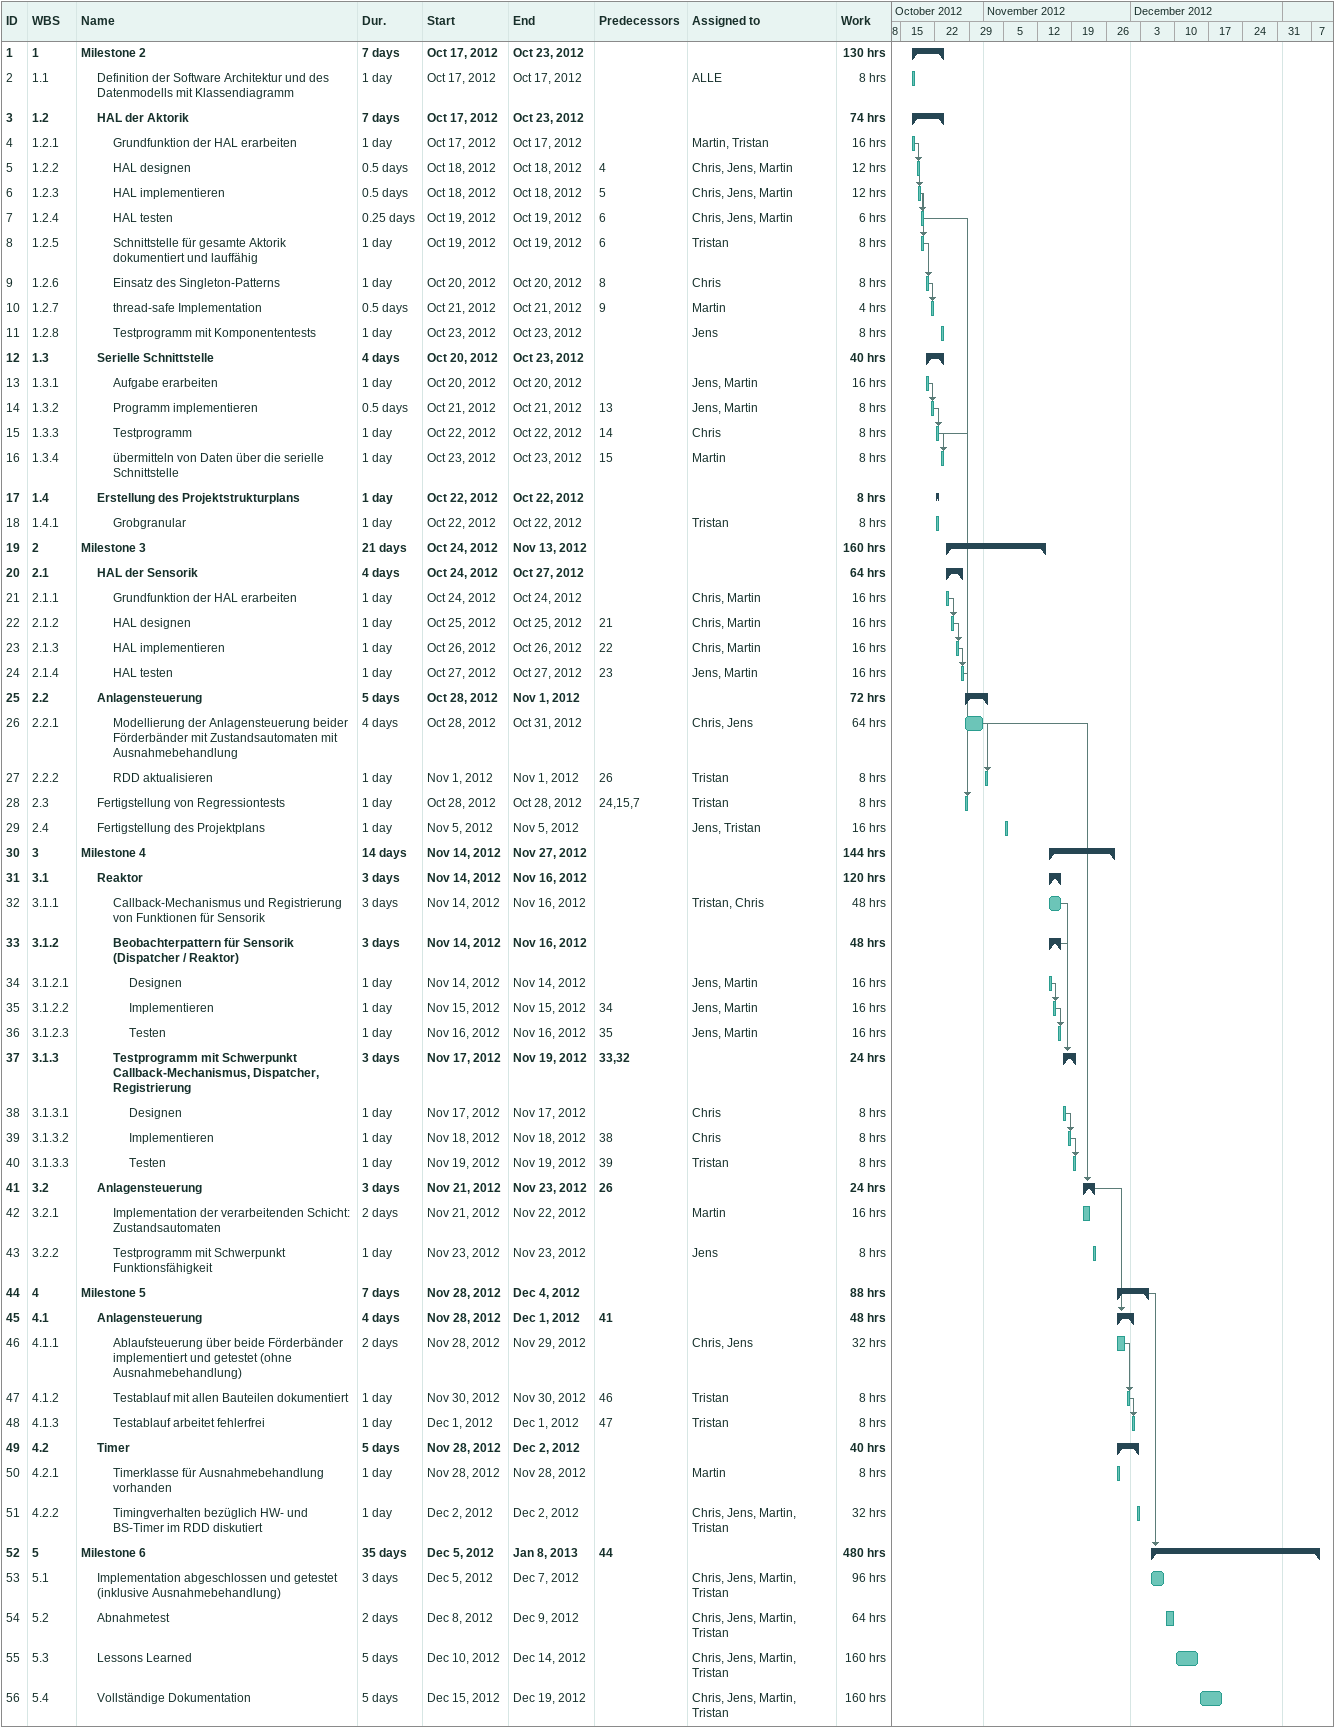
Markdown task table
| ID | WBS | Task | Duration | Start | Finish | Predecessors | Resources | Work (h) |
|---|---|---|---|---|---|---|---|---|
| 1 | 1 | **Milestone 2** | 7d | 2012-10-17 | 2012-10-23 |  |  | 130 |
| 2 | 1.1 | Definition der Software Architektur und des Datenmodells mit Klassendiagramm | 1d | 2012-10-17 | 2012-10-17 |  | ALLE | 8 |
| 3 | 1.2 | **HAL der Aktorik** | 7d | 2012-10-17 | 2012-10-23 |  |  | 74 |
| 4 | 1.2.1 | Grundfunktion der HAL erarbeiten | 1d | 2012-10-17 | 2012-10-17 |  | Martin, Tristan | 16 |
| 5 | 1.2.2 | HAL designen | 0.5d | 2012-10-18 | 2012-10-18 | 4 | Chris, Jens, Martin | 12 |
| 6 | 1.2.3 | HAL implementieren | 0.5d | 2012-10-18 | 2012-10-18 | 5 | Chris, Jens, Martin | 12 |
| 7 | 1.2.4 | HAL testen | 0.25d | 2012-10-19 | 2012-10-19 | 6 | Chris, Jens, Martin | 6 |
| 8 | 1.2.5 | Schnittstelle für gesamte Aktorik dokumentiert und lauffähig | 1d | 2012-10-19 | 2012-10-19 | 6 | Tristan | 8 |
| 9 | 1.2.6 | Einsatz des Singleton-Patterns | 1d | 2012-10-20 | 2012-10-20 | 8 | Chris | 8 |
| 10 | 1.2.7 | thread-safe Implementation | 0.5d | 2012-10-21 | 2012-10-21 | 9 | Martin | 4 |
| 11 | 1.2.8 | Testprogramm mit Komponententests | 1d | 2012-10-23 | 2012-10-23 |  | Jens | 8 |
| 12 | 1.3 | **Serielle Schnittstelle** | 4d | 2012-10-20 | 2012-10-23 |  |  | 40 |
| 13 | 1.3.1 | Aufgabe erarbeiten | 1d | 2012-10-20 | 2012-10-20 |  | Jens, Martin | 16 |
| 14 | 1.3.2 | Programm implementieren | 0.5d | 2012-10-21 | 2012-10-21 | 13 | Jens, Martin | 8 |
| 15 | 1.3.3 | Testprogramm | 1d | 2012-10-22 | 2012-10-22 | 14 | Chris | 8 |
| 16 | 1.3.4 | übermitteln von Daten über die serielle Schnittstelle | 1d | 2012-10-23 | 2012-10-23 | 15 | Martin | 8 |
| 17 | 1.4 | **Erstellung des Projektstrukturplans** | 1d | 2012-10-22 | 2012-10-22 |  |  | 8 |
| 18 | 1.4.1 | Grobgranular | 1d | 2012-10-22 | 2012-10-22 |  | Tristan | 8 |
| 19 | 2 | **Milestone 3** | 21d | 2012-10-24 | 2012-11-13 |  |  | 160 |
| 20 | 2.1 | **HAL der Sensorik** | 4d | 2012-10-24 | 2012-10-27 |  |  | 64 |
| 21 | 2.1.1 | Grundfunktion der HAL erarbeiten | 1d | 2012-10-24 | 2012-10-24 |  | Chris, Martin | 16 |
| 22 | 2.1.2 | HAL designen | 1d | 2012-10-25 | 2012-10-25 | 21 | Chris, Martin | 16 |
| 23 | 2.1.3 | HAL implementieren | 1d | 2012-10-26 | 2012-10-26 | 22 | Chris, Martin | 16 |
| 24 | 2.1.4 | HAL testen | 1d | 2012-10-27 | 2012-10-27 | 23 | Jens, Martin | 16 |
| 25 | 2.2 | **Anlagensteuerung** | 5d | 2012-10-28 | 2012-11-01 |  |  | 72 |
| 26 | 2.2.1 | Modellierung der Anlagensteuerung beider Förderbänder mit Zustandsautomaten mit Ausnahmebehandlung | 4d | 2012-10-28 | 2012-10-31 |  | Chris, Jens | 64 |
| 27 | 2.2.2 | RDD aktualisieren | 1d | 2012-11-01 | 2012-11-01 | 26 | Tristan | 8 |
| 28 | 2.3 | Fertigstellung von Regressiontests | 1d | 2012-10-28 | 2012-10-28 | 24, 15, 7 | Tristan | 8 |
| 29 | 2.4 | Fertigstellung des Projektplans | 1d | 2012-11-05 | 2012-11-05 |  | Jens, Tristan | 16 |
| 30 | 3 | **Milestone 4** | 14d | 2012-11-14 | 2012-11-27 |  |  | 144 |
| 31 | 3.1 | **Reaktor** | 3d | 2012-11-14 | 2012-11-16 |  |  | 120 |
| 32 | 3.1.1 | Callback-Mechanismus und Registrierung von Funktionen für Sensorik | 3d | 2012-11-14 | 2012-11-16 |  | Tristan, Chris | 48 |
| 33 | 3.1.2 | **Beobachterpattern für Sensorik (Dispatcher / Reaktor)** | 3d | 2012-11-14 | 2012-11-16 |  |  | 48 |
| 34 | 3.1.2.1 | Designen | 1d | 2012-11-14 | 2012-11-14 |  | Jens, Martin | 16 |
| 35 | 3.1.2.2 | Implementieren | 1d | 2012-11-15 | 2012-11-15 | 34 | Jens, Martin | 16 |
| 36 | 3.1.2.3 | Testen | 1d | 2012-11-16 | 2012-11-16 | 35 | Jens, Martin | 16 |
| 37 | 3.1.3 | **Testprogramm mit Schwerpunkt Callback-Mechanismus, Dispatcher, Registrierung** | 3d | 2012-11-17 | 2012-11-19 | 33, 32 |  | 24 |
| 38 | 3.1.3.1 | Designen | 1d | 2012-11-17 | 2012-11-17 |  | Chris | 8 |
| 39 | 3.1.3.2 | Implementieren | 1d | 2012-11-18 | 2012-11-18 | 38 | Chris | 8 |
| 40 | 3.1.3.3 | Testen | 1d | 2012-11-19 | 2012-11-19 | 39 | Tristan | 8 |
| 41 | 3.2 | **Anlagensteuerung** | 3d | 2012-11-21 | 2012-11-23 | 26 |  | 24 |
| 42 | 3.2.1 | Implementation der verarbeitenden Schicht: Zustandsautomaten | 2d | 2012-11-21 | 2012-11-22 |  | Martin | 16 |
| 43 | 3.2.2 | Testprogramm mit Schwerpunkt Funktionsfähigkeit | 1d | 2012-11-23 | 2012-11-23 |  | Jens | 8 |
| 44 | 4 | **Milestone 5** | 7d | 2012-11-28 | 2012-12-04 |  |  | 88 |
| 45 | 4.1 | **Anlagensteuerung** | 4d | 2012-11-28 | 2012-12-01 | 41 |  | 48 |
| 46 | 4.1.1 | Ablaufsteuerung über beide Förderbänder implementiert und getestet (ohne Ausnahmebehandlung) | 2d | 2012-11-28 | 2012-11-29 |  | Chris, Jens | 32 |
| 47 | 4.1.2 | Testablauf mit allen Bauteilen dokumentiert | 1d | 2012-11-30 | 2012-11-30 | 46 | Tristan | 8 |
| 48 | 4.1.3 | Testablauf arbeitet fehlerfrei | 1d | 2012-12-01 | 2012-12-01 | 47 | Tristan | 8 |
| 49 | 4.2 | **Timer** | 5d | 2012-11-28 | 2012-12-02 |  |  | 40 |
| 50 | 4.2.1 | Timerklasse für Ausnahmebehandlung vorhanden | 1d | 2012-11-28 | 2012-11-28 |  | Martin | 8 |
| 51 | 4.2.2 | Timingverhalten bezüglich HW- und BS-Timer im RDD diskutiert | 1d | 2012-12-02 | 2012-12-02 |  | Chris, Jens, Martin, Tristan | 32 |
| 52 | 5 | **Milestone 6** | 35d | 2012-12-05 | 2013-01-08 | 44 |  | 480 |
| 53 | 5.1 | Implementation abgeschlossen und getestet (inklusive Ausnahmebehandlung) | 3d | 2012-12-05 | 2012-12-07 |  | Chris, Jens, Martin, Tristan | 96 |
| 54 | 5.2 | Abnahmetest | 2d | 2012-12-08 | 2012-12-09 |  | Chris, Jens, Martin, Tristan | 64 |
| 55 | 5.3 | Lessons Learned | 5d | 2012-12-10 | 2012-12-14 |  | Chris, Jens, Martin, Tristan | 160 |
| 56 | 5.4 | Vollständige Dokumentation | 5d | 2012-12-15 | 2012-12-19 |  | Chris, Jens, Martin, Tristan | 160 |
